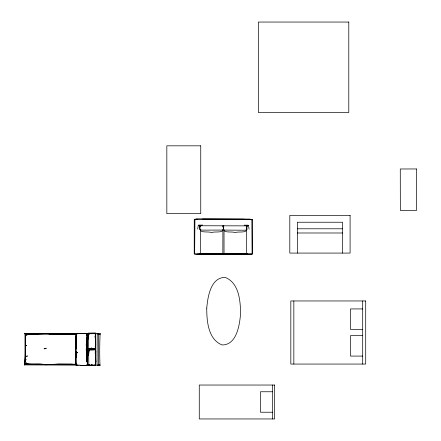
<?xml version="1.0" encoding="UTF-8"?>
<svg xmlns="http://www.w3.org/2000/svg" width="441" height="441" viewBox="0 0 441 441"><rect width="100%" height="100%" fill="white"/><g stroke="black" fill="none" stroke-linecap="round" stroke-linejoin="round"><path stroke-width="0.66" d="M87.368 364.007L86.954 356.207L87.368 362.315M87.12 334.587C88.194 336.301 86.315 338.798 87.031 340.799M194.222 253.773L194.249 219.535L194.933 219.133L199.04 219.012L249.788 219.138L252.533 219.679L252.506 253.922L251.822 254.402L196.967 254.424L194.911 254.259L194.222 253.773L199.712 253.79L199.668 254.402L199.029 254.264M194.646 253.779L194.933 219.535L196.989 219.138L249.788 219.271L251.844 219.679L252.087 253.922M199.828 254.104L200.335 254.11L200.335 230.395M200.357 226.641L200.341 225.77L199.828 226.288L199.828 229.447M222.892 230.456L222.854 254.165L223.229 254.01L223.361 253.569L199.828 253.509M223.521 254.165L224.028 254.165L224.028 253.569L223.521 253.569L247.054 253.625L246.921 254.071L246.547 254.225L246.591 230.511M75.824 354.867L76.017 364.972M75.951 351.053L75.968 347.712M75.99 348.814L76.26 333.837M86.976 345.402L86.987 341.808L86.938 349.129M88.432 339.14L88.652 333.087L95.234 332.972L95.669 335.254L95.102 337.106L95.697 339.024L95.73 344.559L95.311 348.737L88.729 348.859L88.569 337.894M88.762 349.526L89.231 349.961L91.111 350.154L95.493 349.851L95.785 351.686L95.565 364.74L94.346 365.407L92.334 365.363L91.816 364.536L91.215 365.396L88.839 365.297L88.575 351.808L88.762 349.526L95.35 349.404L95.785 351.686L95.212 353.544L95.35 349.404M95.234 332.972L95.482 346.461M246.547 254.225L246.547 253.625M75.94 354.867L76.117 364.602M75.841 351.047L76.15 333.798M75.973 347.486L75.962 349.333M86.656 351.901L86.668 349.432L86.006 349.366M86.695 343.864L86.706 341.24M86.734 360.749L86.75 357.645M86.767 357.227L86.772 356.025M86.767 353.142L86.783 349.432M87.053 338.445L87.544 336.362L87.29 335.011L87.544 336.042L86.883 345.127L86.822 341.235M88.641 337.271L88.647 335.38L89.291 333.528L62.429 333.446M75.99 343.842L75.891 341.042M86.91 345.094L86.75 339.443L87.445 336.444L86.717 339.272M86.695 347.447L86.767 353.274M86.706 346.207L86.783 342.541L86.783 350.215M86.816 347.447L86.789 353.021L86.899 351.102M86.822 346.207L86.866 339.443L87.516 336.444L86.827 339.261M224.017 230.456L224.028 254.165L223.653 254.01M75.995 351.019L75.979 357.728M86.193 345.727L86.204 344.57M75.775 338.66L75.979 346.979M87.461 364.034L87.478 362.326M200.335 229.425C199.641 233.339 209.806 231.078 211.592 232.683C213.378 231.09 223.543 233.399 222.854 229.48M223.89 229.48C223.218 233.394 233.366 231.101 235.152 232.705C236.933 231.112 247.087 233.449 246.414 229.541M86.899 342.15L86.866 345.402L86.871 341.808L86.822 349.129M87.197 340.689L87.544 336.042L87.241 337.767M75.891 352.425L75.88 357.728M76.299 364.227L58.438 364.161L45.814 364.801C38.885 363.285 31.515 365.06 24.735 363.378C25.782 353.803 25.054 344.035 25.716 334.41L27.028 333.975L38.538 334.377M86.899 350.215L87.004 347.717L87.158 362L86.827 355.859M87.279 334.592L87.279 334.928L87.015 334.471L87.461 336.031L87.109 340.695L87.412 335.369M87.075 353.864L87.235 355.633L87.059 349.239L87.031 359.47L87.07 356.207L87.428 362.254L87.031 359.47L87.29 350.446M95.361 335.855L95.697 339.024L95.438 337.133M24.735 363.378C26.058 353.947 25.093 344.057 25.821 334.482L27.072 334.069C35.357 335.595 44.05 333.016 52.176 334.405L75.224 334.537M86.827 339.454L86.855 338.357M75.758 335.766L75.858 346.979M75.802 336.935L75.835 335.799M86.789 339.465L86.816 338.363M86.899 356.598L86.971 353.858L86.965 359.812M75.835 351.769L75.637 362.993M75.681 357.574L75.957 351.775M86.8 345.094L86.916 341.389L86.767 345.127M86.656 357.899L86.921 360.672L86.728 355.854M86.783 358.45L86.86 356.289M86.883 345.127L87.026 341.389M86.706 345.364L86.75 344.289M76.106 334.741L76.591 334.118M75.648 346.295L75.736 344.261M199.657 254.429L199.657 253.867L202.601 253.818L244.132 253.922L247.07 253.988L247.07 254.551L246.921 254.071M75.99 334.719L76.15 334.107L77.23 334.041M86.767 356.179L87.064 362L86.734 352.965L87.186 347.447L87.114 355.633M247.065 254.523L247.032 254.225M76.216 333.903L76.172 334.669M86.634 345.364L86.695 344.283M75.709 346.29L75.819 344.261M86.783 349.818L86.899 347.717M76.139 333.82L76.095 334.614M24.597 365.038L24.928 363.351M100.124 333.611C99.622 344.024 99.578 354.95 99.986 365.368M89.303 364.85L90.328 365.479L89.473 364.85L88.839 365.297L95.427 365.176L95.846 360.992L95.548 353.572M86.436 334.967L87.577 336.262L87.097 341.61M246.921 229.568L246.921 226.409L246.414 225.886L246.789 229.127M88.542 355.578L89.187 350.578M199.828 226.288L199.96 229.006M223.229 229.066L223.521 226.751L222.859 225.825L223.515 229.066M86.998 351.753L87.318 350.093M95.284 335.855L95.102 337.106L95.669 335.254L95.383 333.418L92.66 333.727M95.543 362.932L95.846 360.992L95.322 362.932L95.427 365.176M199.712 253.867L199.029 254.33L199.679 254.308M197.673 229.028L198.334 225.18L202.612 225.048M87.075 338.809L87.638 336.428M95.278 333.865L95.383 333.418M95.394 350.297L95.493 349.851M97.246 333.738L97.014 364.795L97.362 365.357L98.029 365.357L98.337 364.806L98.475 334.157L98.167 333.6L96.822 333.732M91.772 364.773L91.414 365.33L90.51 365.187M25.253 361.714L25.859 359.266M87.12 351.383L87.279 347.144L87.175 349.371M87.153 337.767L87.511 336.351L87.257 334.587M25.346 361.692L25.969 359.261M87.346 347.525L86.921 348.555M247.258 225.869L247.44 225.197L248.437 225.307L249.093 229.16M24.652 364.481L24.453 364.9M100.068 334.168L100.267 333.749M199.85 226.635L200.357 226.04M223.234 226.751L223.896 225.831L223.521 226.751M246.789 226.812L246.921 226.409M88.465 335.369L89.115 333.523L88.652 333.087M88.575 351.808L89.402 349.961M86.701 344.818L87.097 343.98M89.187 348.412L90.212 349.046L89.363 348.412L88.729 348.859L91.105 348.963L91.706 348.103L92.224 348.925L94.231 348.969L95.454 348.307L95.73 344.559L95.212 346.494L95.311 348.737M223.383 226.101L222.876 226.101M246.943 226.316L246.569 226.156L247.076 226.161M246.921 229.541L246.414 230.13L243.267 230.224L223.885 230.075L223.383 229.48L223.389 226.349L223.383 229.48L222.859 230.07L203.477 230.125L200.33 230.015L199.828 229.419M199.96 226.691L200.335 226.288M24.784 333.837L24.801 333.418L77.103 333.65M92.224 348.925L91.706 348.103L91.105 348.963M87.274 347.442L86.987 347.701L86.905 346.268M247.776 225.875L248.437 225.307M252.351 219.778L249.788 219.673M94.032 348.919L95.454 348.307M94.142 365.357L95.565 364.74M24.834 363.312L26.344 362.827L24.812 363.345C31.609 364.85 38.902 363.235 45.814 364.696L58.444 364.057L72.368 364.101M86.734 365.225L87.097 365.104M86.706 365.324L87.114 365.198M27.485 355.997L26.515 356.284M27.419 355.997L26.405 356.284M44.161 348.848L45.252 348.528M44.133 348.792L45.23 348.478M199.067 254.143L197.325 254.143M249.402 254.275L247.666 254.27M91.254 348.158L91.706 348.103M197.066 219.105L194.249 219.535L196.989 219.541M251.287 254.275L196.967 254.264M247.054 254.374L247.699 254.385M251.017 254.253L247.026 254.292M49.017 334.046L50.781 333.969L52.176 334.51L75.229 334.642M76.684 333.666L77.357 333.644M76.618 333.578L78.481 333.55M78.625 333.33L86.006 333.39M78.63 333.44L85.989 333.501M91.634 333.743L92.147 333.738M87.164 334.587L87.346 335.05M86.204 365.396L80.03 365.391M86.16 365.501L80.008 365.495M244.154 219.16L202.628 219.056M199.641 254.292L211.493 254.303M297.339 228.785L342.558 228.785M297.339 232.991L342.558 232.991M362.695 308.932L350.501 308.932L350.501 329.41L362.695 329.41M362.695 335.607L350.501 335.607L350.501 356.085L362.695 356.085M272.67 391.757L260.477 391.757L260.477 412.23L272.67 412.23M244.16 225.153L247.44 225.197L247.092 225.869L199.679 225.748L199.332 225.075L199.514 225.748M222.854 253.564L223.361 253.569M25.821 334.482L26.884 335.254M86.469 333.688L89.148 333.699M95.107 333.727L98.409 333.743M98.233 333.738L100.162 333.859M24.735 333.28L24.994 333.837L76.188 334.063M86.342 334.107L89.01 334.118M98.045 334.157L99.864 334.162M25.716 334.41L26.813 335.215M24.856 364.481L76.056 364.707M86.877 364.751L89.545 364.768M97.913 364.801L99.732 364.812M24.663 364.9L77.633 365.131M86.331 365.17L99.92 365.225M244.138 254.391L247.092 254.413M80.075 365.176L76.547 365.104M75.102 364.117L76.299 364.134M78.344 365.236L76.48 365.192M26.096 345.457L26.482 345.468M26.206 345.457L26.598 345.468M91.827 333.749L89.115 333.523M199.277 254.148L199.701 254.17M249.716 219.238L251.706 219.425M92.334 365.363L91.816 364.536L91.215 365.396M199.96 253.95L200.335 254.104M77.655 352.85L76.458 351.874M77.01 352.491L77.666 352.817M252.329 253.823L247.021 253.911L247.021 254.341L247.704 254.457L247.021 253.988M198.334 225.18L198.996 225.748M86.392 335.011L87.561 336.428M100.129 365.231L99.936 364.812M76.006 364.95L75.863 364.046M76.387 351.896L76.938 352.579M76.122 364.933L75.979 364.023M86.805 348.561L87.059 349.371M95.416 354.184L95.813 355.463L95.449 353.544M95.179 333.418L95.669 335.254M95.295 349.851L95.785 351.686M87.191 335.011L87.505 336.307L87.461 336.031M87.246 335.055L87.544 336.362M86.932 359.68L87.252 361.251M87.037 359.68L87.34 361.251M86.916 338.765L87.257 340.639L86.987 341.615L87.505 336.274L86.954 338.815L87.114 335.728L87.197 337.04M86.8 346.268L86.607 344.812L86.998 343.974L87.02 345.689M87.428 362.254L86.894 353.043M87.335 362.248L86.778 353.043M86.849 356.664L87.241 362.293L86.916 356.51M87.351 337.905L87.169 335.706L87.23 337.023M86.883 360.705L86.673 357.563M86.932 346.615L86.894 342.541M86.805 357.811L86.987 360.705M75.962 364.156L75.99 364.641M86.954 356.664L87.324 362.293L87.02 356.51M24.994 333.837L24.988 361.587M75.676 352.326L75.775 354.426M76.078 364.867L76.017 363.318M75.62 352.32L75.692 354.421M86.998 351.383L87.026 352.298M86.783 357.838L86.844 360.286L86.789 357.563M87.015 342.144L87.125 345.694M87.015 356.604L87.053 359.817M86.871 350.838L86.883 353.274M86.789 347.662L86.905 349.415M362.695 300.96L362.695 364.057M342.558 253.084L342.558 222.236L297.339 222.236L297.339 253.084M293.838 300.96L293.838 364.057M272.67 385.037L272.67 418.95M206.752 308.127C206.708 321.103 208.174 339.526 222.115 344.95C236.641 345.044 239.562 325.271 240.527 314.218C240.565 301.247 239.105 282.819 225.164 277.395C210.638 277.306 207.717 297.074 206.752 308.127M46.217 348.192L44.778 348.759L46.222 348.197M416.48 168.958L400.274 168.986L400.34 210.434L416.547 210.412L416.48 168.958M348.792 22.05L258.354 22.05L258.354 112.488L348.792 112.488L348.792 22.05M200.749 145.828L166.836 145.828L166.836 213.653L200.749 213.653L200.749 145.828M350.093 215.401L289.803 215.401L289.803 253.084L350.093 253.084L350.093 215.401M365.71 300.96L290.823 300.96L290.823 364.057L365.71 364.057L365.71 300.96M274.633 385.037L199.266 385.037L199.266 418.95L274.633 418.95L274.633 385.037M87.026 360.672L86.772 357.899L87.026 360.672"/></g></svg>
